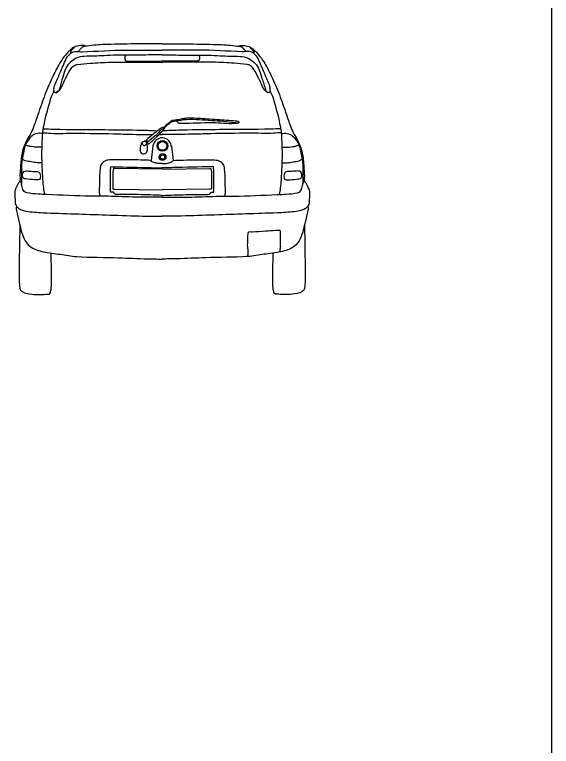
# Model space of a CAD drawing. Header units: millimetres. Extents: x 1343 to 64046, y 44602 to 77982.
# Drawn here: x 35530 to 38940, y 52083 to 56730 of the extents above; entities that cross this region are included whole.
import ezdxf

# ---------------------------------------------------------------- set-up
doc = ezdxf.new("R2010")
doc.units = ezdxf.units.MM
doc.layers.add('www.cad-blocks.net', color=7, linetype='Continuous')

# ---------------------------------------------------------------- blocks, each defined once
blk = doc.blocks.new('A$C18414BCE')
for p, q in [((878.4, 943.4), (866.5, 850.7)), ((994.9, 943.4), (1006.7, 850.7))]:
    blk.add_line(p, q)
for points in [[(936.6, 796.9), (634.2, 801), (627.2, 799.2), (623, 779.7), (623.6, 670.3), (626.6, 668.5), (635.4, 668.5), (936.6, 664)], [(936.6, 796.9), (1239, 801), (1246.1, 799.2), (1250.2, 779.7), (1249.6, 670.3), (1246.7, 668.5), (1237.8, 668.5), (936.6, 664)]]:
    blk.add_lwpolyline(points)
for centre, radius in [((938.6, 944.1), 34.3), ((938.6, 944.1), 28.4), ((939.3, 873.1), 21.5), ((939.3, 873.1), 13.9)]:
    blk.add_circle(centre, radius)
blk.add_arc((936.6, 936), 58.7, 0.0004, 172.8941)
for points, knots in [([(936.6, 1591.4), (923.4, 1591.4), (910.2, 1591.4), (897, 1591.4), (853.2, 1591.4), (809.5, 1591.4), (765.7, 1591.4), (696.9, 1591.4), (628, 1588.7), (559.2, 1587.1), (521.1, 1586.2), (483.2, 1579.1), (445.2, 1577.4), (444, 1577.3), (443, 1577.9), (441.9, 1578.4), (441.2, 1578.8), (443.8, 1580.5), (443, 1580.6), (423.9, 1584), (402.3, 1578.9), (382.8, 1574.1), (382.3, 1574), (381.9, 1573.9), (381.5, 1573.7), (381.1, 1573.5), (381.8, 1572.7), (381.5, 1572.5), (379.3, 1571.1), (376.4, 1571), (374.3, 1569.5), (370.7, 1566.9), (367, 1564.3), (363.5, 1561.5), (356.2, 1555.7), (348.8, 1550), (341.9, 1543.7), (335.2, 1537.4), (329.5, 1530.3), (323.8, 1523), (312, 1508), (300.5, 1493), (290.5, 1476.7), (275.3, 1451.7), (261.7, 1426.1), (249.1, 1399.7), (230.9, 1361.8), (212.5, 1324.1), (197.7, 1284.9), (181.9, 1243.1), (167.2, 1201), (152.5, 1158.9), (142.7, 1130.9), (133.9, 1102.5), (124, 1074.5), (118.4, 1058.5), (111.1, 1043.1), (103.6, 1027.9), (95.4, 1011.4), (84.2, 996.7), (76, 980.2), (70, 967.8), (64.8, 955.2), (60, 942.3), (54.6, 928.2), (49.5, 914.1), (46.3, 899.3), (43.3, 885.1), (41.5, 870.9), (40.1, 856.5), (37.2, 825.6), (35.4, 794.7), (33.3, 763.8), (32.3, 749), (35.6, 734), (33.3, 719.1), (33.1, 717.9), (30.9, 718.3), (30.2, 717.3), (26.4, 711.8), (22.7, 706.1), (19.7, 699.9), (11.9, 684), (2.4, 668.8), (0.5, 651.5), (-0.8, 639), (0.5, 626.5), (1.1, 614.1), (1.9, 600), (3, 585.9), (4.9, 571.9), (5.4, 567.4), (10.4, 564.1), (11.7, 560.1), (12.2, 558.4), (11.8, 556.2), (11, 554.5), (10.6, 553.5), (8.6, 553.6), (8.6, 552.6), (8.2, 545.9), (8.9, 538.8), (10.4, 532.1), (16.1, 507.3), (21.6, 482.3), (27.8, 457.5), (32.8, 437), (38.2, 416.5), (43.9, 396.1), (49.1, 376.8), (57.2, 358.8), (66.8, 340.8), (73.5, 328.1), (82.5, 317.6), (94, 308.5), (107.9, 297.5), (122.4, 289.4), (138.6, 283.7), (153.1, 278.6), (167.5, 273.7), (182.5, 271.3), (217.8, 265.6), (253, 260.2), (288.4, 255.1), (323.4, 250.1), (358.1, 243.1), (393.4, 240.8), (482.2, 235), (571.2, 236.5), (660, 233.4), (721.2, 231.3), (782.3, 228.3), (843.5, 226.9), (874.5, 226.1), (905.6, 225.4), (936.6, 224.7)], [0, 0, 0, 0, 0.014178, 0.014178, 0.014178, 0.061081, 0.061081, 0.061081, 0.134912, 0.134912, 0.134912, 0.175812, 0.175812, 0.175812, 0.177028, 0.177028, 0.177028, 0.17789, 0.17789, 0.17789, 0.199543, 0.199543, 0.199543, 0.200026, 0.200026, 0.200026, 0.200447, 0.200447, 0.200447, 0.203232, 0.203232, 0.203232, 0.208033, 0.208033, 0.208033, 0.218033, 0.218033, 0.218033, 0.227859, 0.227859, 0.227859, 0.24823, 0.24823, 0.24823, 0.279487, 0.279487, 0.279487, 0.324462, 0.324462, 0.324462, 0.372278, 0.372278, 0.372278, 0.404128, 0.404128, 0.404128, 0.422303, 0.422303, 0.422303, 0.442005, 0.442005, 0.442005, 0.456714, 0.456714, 0.456714, 0.472824, 0.472824, 0.472824, 0.488295, 0.488295, 0.488295, 0.521495, 0.521495, 0.521495, 0.537474, 0.537474, 0.537474, 0.538765, 0.538765, 0.538765, 0.546028, 0.546028, 0.546028, 0.564647, 0.564647, 0.564647, 0.578009, 0.578009, 0.578009, 0.593157, 0.593157, 0.593157, 0.598026, 0.598026, 0.598026, 0.600035, 0.600035, 0.600035, 0.601143, 0.601143, 0.601143, 0.608496, 0.608496, 0.608496, 0.63586, 0.63586, 0.63586, 0.65857, 0.65857, 0.65857, 0.67995, 0.67995, 0.67995, 0.695048, 0.695048, 0.695048, 0.713284, 0.713284, 0.713284, 0.729607, 0.729607, 0.729607, 0.767879, 0.767879, 0.767879, 0.805775, 0.805775, 0.805775, 0.901099, 0.901099, 0.901099, 0.966706, 0.966706, 0.966706, 1, 1, 1, 1]), ([(936.6, 1591.4), (949.8, 1591.4), (963.1, 1591.4), (976.3, 1591.4), (1020, 1591.4), (1063.8, 1591.4), (1107.5, 1591.4), (1176.4, 1591.4), (1245.2, 1588.7), (1314.1, 1587.1), (1352.2, 1586.2), (1390.1, 1579.1), (1428.1, 1577.4), (1429.2, 1577.3), (1430.3, 1577.9), (1431.3, 1578.4), (1432, 1578.8), (1429.5, 1580.5), (1430.2, 1580.6), (1449.3, 1584), (1471, 1578.9), (1490.5, 1574.1), (1490.9, 1574), (1491.3, 1573.9), (1491.7, 1573.7), (1492.1, 1573.5), (1491.5, 1572.7), (1491.8, 1572.5), (1493.9, 1571.1), (1496.9, 1571), (1499, 1569.5), (1502.6, 1566.9), (1506.2, 1564.3), (1509.7, 1561.5), (1517.1, 1555.7), (1524.4, 1550), (1531.3, 1543.7), (1538.1, 1537.4), (1543.8, 1530.3), (1549.5, 1523), (1561.3, 1508), (1572.7, 1493), (1582.7, 1476.7), (1598, 1451.7), (1611.5, 1426.1), (1624.2, 1399.7), (1642.4, 1361.8), (1660.7, 1324.1), (1675.6, 1284.9), (1691.3, 1243.1), (1706.1, 1201), (1720.7, 1158.9), (1730.5, 1130.9), (1739.3, 1102.5), (1749.2, 1074.5), (1754.9, 1058.5), (1762.1, 1043.1), (1769.7, 1027.9), (1777.8, 1011.4), (1789.1, 996.7), (1797.2, 980.2), (1803.3, 967.8), (1808.4, 955.2), (1813.3, 942.3), (1818.6, 928.2), (1823.7, 914.1), (1826.9, 899.3), (1830, 885.1), (1831.7, 870.9), (1833.1, 856.5), (1836.1, 825.6), (1837.8, 794.7), (1839.9, 763.8), (1840.9, 749), (1837.6, 734), (1839.9, 719.1), (1840.1, 717.9), (1842.3, 718.3), (1843, 717.3), (1846.9, 711.8), (1850.5, 706.1), (1853.5, 699.9), (1861.3, 684), (1870.9, 668.8), (1872.7, 651.5), (1874.1, 639), (1872.7, 626.5), (1872.1, 614.1), (1871.4, 600), (1870.2, 585.9), (1868.4, 571.9), (1867.8, 567.4), (1862.8, 564.1), (1861.6, 560.1), (1861.1, 558.4), (1861.5, 556.2), (1862.2, 554.5), (1862.6, 553.5), (1864.6, 553.6), (1864.7, 552.6), (1865.1, 545.9), (1864.3, 538.8), (1862.8, 532.1), (1857.1, 507.3), (1851.6, 482.3), (1845.5, 457.5), (1840.4, 437), (1835, 416.5), (1829.4, 396.1), (1824.1, 376.8), (1816, 358.8), (1806.5, 340.8), (1799.8, 328.1), (1790.7, 317.6), (1779.2, 308.5), (1765.4, 297.5), (1750.9, 289.4), (1734.7, 283.7), (1720.2, 278.6), (1705.8, 273.7), (1690.7, 271.3), (1655.5, 265.6), (1620.2, 260.2), (1584.9, 255.1), (1549.9, 250.1), (1515.1, 243.1), (1479.8, 240.8), (1391, 235), (1302.1, 236.5), (1213.2, 233.4), (1152.1, 231.3), (1090.9, 228.3), (1029.8, 226.9), (998.7, 226.1), (967.7, 225.4), (936.6, 224.7)], [0, 0, 0, 0, 0.014178, 0.014178, 0.014178, 0.061081, 0.061081, 0.061081, 0.134912, 0.134912, 0.134912, 0.175812, 0.175812, 0.175812, 0.177028, 0.177028, 0.177028, 0.17789, 0.17789, 0.17789, 0.199543, 0.199543, 0.199543, 0.200026, 0.200026, 0.200026, 0.200447, 0.200447, 0.200447, 0.203232, 0.203232, 0.203232, 0.208033, 0.208033, 0.208033, 0.218033, 0.218033, 0.218033, 0.227859, 0.227859, 0.227859, 0.24823, 0.24823, 0.24823, 0.279487, 0.279487, 0.279487, 0.324462, 0.324462, 0.324462, 0.372278, 0.372278, 0.372278, 0.404128, 0.404128, 0.404128, 0.422303, 0.422303, 0.422303, 0.442005, 0.442005, 0.442005, 0.456714, 0.456714, 0.456714, 0.472824, 0.472824, 0.472824, 0.488295, 0.488295, 0.488295, 0.521495, 0.521495, 0.521495, 0.537474, 0.537474, 0.537474, 0.538765, 0.538765, 0.538765, 0.546028, 0.546028, 0.546028, 0.564647, 0.564647, 0.564647, 0.578009, 0.578009, 0.578009, 0.593157, 0.593157, 0.593157, 0.598026, 0.598026, 0.598026, 0.600035, 0.600035, 0.600035, 0.601143, 0.601143, 0.601143, 0.608496, 0.608496, 0.608496, 0.63586, 0.63586, 0.63586, 0.65857, 0.65857, 0.65857, 0.67995, 0.67995, 0.67995, 0.695048, 0.695048, 0.695048, 0.713284, 0.713284, 0.713284, 0.729607, 0.729607, 0.729607, 0.767879, 0.767879, 0.767879, 0.805775, 0.805775, 0.805775, 0.901099, 0.901099, 0.901099, 0.966706, 0.966706, 0.966706, 1, 1, 1, 1]), ([(191.1, 634.9), (188.6, 648.8), (186.2, 662.8), (183.8, 676.8), (180.7, 694.6), (180.5, 712.9), (179.3, 731), (177.2, 764.2), (175.2, 797.3), (173.9, 830.5), (172.9, 856.1), (172.7, 881.8), (173, 907.4), (173.3, 934.2), (174.5, 961), (175.7, 987.9), (176.4, 1003.3), (177.5, 1018.7), (179.3, 1034), (187.7, 1106.3), (210, 1176.2), (229.8, 1246), (234.6, 1262.9), (245.4, 1277.8), (249.3, 1294.9), (250, 1297.8), (248.9, 1300.9), (249.3, 1303.8), (250.7, 1313.1), (251.7, 1322.6), (255.3, 1331.3), (265.7, 1356.4), (276.4, 1381.3), (287.1, 1406.2), (300.2, 1437), (313.4, 1467.6), (327, 1498.2), (331.4, 1508), (339.3, 1515.5), (347, 1523.4), (352.7, 1529.5), (358.4, 1534.9), (366.2, 1538.3), (375.9, 1542.5), (385.8, 1543.6), (395.8, 1543.5), (406.4, 1543.4), (417, 1541.7), (427.6, 1542), (521.4, 1544.2), (615.2, 1552.6), (709.1, 1552.4), (766.9, 1552.3), (824.7, 1551.6), (882.6, 1551.6), (900.6, 1551.6), (918.6, 1551.6), (936.6, 1551.6)], [0, 0, 0, 0, 0.028011, 0.028011, 0.028011, 0.063903, 0.063903, 0.063903, 0.129577, 0.129577, 0.129577, 0.180254, 0.180254, 0.180254, 0.233341, 0.233341, 0.233341, 0.263838, 0.263838, 0.263838, 0.407487, 0.407487, 0.407487, 0.442194, 0.442194, 0.442194, 0.448063, 0.448063, 0.448063, 0.466575, 0.466575, 0.466575, 0.520237, 0.520237, 0.520237, 0.586352, 0.586352, 0.586352, 0.607562, 0.607562, 0.607562, 0.623574, 0.623574, 0.623574, 0.643376, 0.643376, 0.643376, 0.664366, 0.664366, 0.664366, 0.850025, 0.850025, 0.850025, 0.964369, 0.964369, 0.964369, 1, 1, 1, 1]), ([(381.4, 1572.5), (379.8, 1570.3), (378.1, 1568.1), (376.5, 1565.9), (372.6, 1560.5), (366, 1558), (361.6, 1552.6), (358.3, 1548.6), (355.2, 1544.1), (355, 1539), (355, 1536.4), (354.9, 1533.7), (354.9, 1531.1)], [0, 0, 0, 0, 0.160487, 0.160487, 0.160487, 0.549109, 0.549109, 0.549109, 0.844982, 0.844982, 0.844982, 1, 1, 1, 1]), ([(442.2, 1579.3), (441.6, 1577.9), (441, 1576.6), (440.5, 1575.2), (438.9, 1571.4), (432.2, 1572.9), (429.2, 1570.1), (424.8, 1566), (420.2, 1561.9), (416.2, 1557.3), (412.1, 1552.6), (408, 1547.9), (403.9, 1543.2)], [0, 0, 0, 0, 0.081257, 0.081257, 0.081257, 0.311468, 0.311468, 0.311468, 0.650348, 0.650348, 0.650348, 1, 1, 1, 1]), ([(1682.2, 634.9), (1684.6, 648.8), (1687, 662.8), (1689.4, 676.8), (1692.5, 694.6), (1692.8, 712.9), (1693.9, 731), (1696.1, 764.2), (1698.1, 797.3), (1699.3, 830.5), (1700.3, 856.1), (1700.5, 881.8), (1700.3, 907.4), (1700, 934.2), (1698.7, 961), (1697.5, 987.9), (1696.9, 1003.3), (1695.7, 1018.7), (1693.9, 1034), (1685.6, 1106.3), (1663.2, 1176.2), (1643.4, 1246), (1638.7, 1262.9), (1627.8, 1277.8), (1623.9, 1294.9), (1623.3, 1297.8), (1624.3, 1300.9), (1623.9, 1303.8), (1622.6, 1313.1), (1621.6, 1322.6), (1618, 1331.3), (1607.6, 1356.4), (1596.9, 1381.3), (1586.2, 1406.2), (1573, 1437), (1559.9, 1467.6), (1546.2, 1498.2), (1541.9, 1508), (1533.9, 1515.5), (1526.3, 1523.4), (1520.5, 1529.5), (1514.9, 1534.9), (1507, 1538.3), (1497.3, 1542.5), (1487.4, 1543.6), (1477.4, 1543.5), (1466.8, 1543.4), (1456.2, 1541.7), (1445.6, 1542), (1351.8, 1544.2), (1258, 1552.6), (1164.2, 1552.4), (1106.3, 1552.3), (1048.5, 1551.6), (990.7, 1551.6), (972.7, 1551.6), (954.6, 1551.6), (936.6, 1551.6)], [0, 0, 0, 0, 0.028011, 0.028011, 0.028011, 0.063903, 0.063903, 0.063903, 0.129577, 0.129577, 0.129577, 0.180254, 0.180254, 0.180254, 0.233341, 0.233341, 0.233341, 0.263838, 0.263838, 0.263838, 0.407487, 0.407487, 0.407487, 0.442194, 0.442194, 0.442194, 0.448063, 0.448063, 0.448063, 0.466575, 0.466575, 0.466575, 0.520237, 0.520237, 0.520237, 0.586352, 0.586352, 0.586352, 0.607562, 0.607562, 0.607562, 0.623574, 0.623574, 0.623574, 0.643376, 0.643376, 0.643376, 0.664366, 0.664366, 0.664366, 0.850025, 0.850025, 0.850025, 0.964369, 0.964369, 0.964369, 1, 1, 1, 1]), ([(1431.1, 1579.3), (1431.7, 1577.9), (1432.2, 1576.6), (1432.8, 1575.2), (1434.4, 1571.4), (1441, 1572.9), (1444, 1570.1), (1448.5, 1566), (1453, 1561.9), (1457, 1557.3), (1461.1, 1552.6), (1465.2, 1547.9), (1469.3, 1543.2)], [0, 0, 0, 0, 0.081257, 0.081257, 0.081257, 0.311468, 0.311468, 0.311468, 0.650348, 0.650348, 0.650348, 1, 1, 1, 1]), ([(1491.9, 1572.5), (1493.5, 1570.3), (1495.1, 1568.1), (1496.7, 1565.9), (1500.7, 1560.5), (1507.2, 1558), (1511.6, 1552.6), (1515, 1548.6), (1518.1, 1544.1), (1518.2, 1539), (1518.3, 1536.4), (1518.3, 1533.7), (1518.4, 1531.1)], [0, 0, 0, 0, 0.160487, 0.160487, 0.160487, 0.549109, 0.549109, 0.549109, 0.844982, 0.844982, 0.844982, 1, 1, 1, 1]), ([(715, 1520.9), (691.2, 1520.6), (667.5, 1520.3), (643.7, 1520), (618.7, 1519.6), (593.7, 1517.3), (568.6, 1516), (526.4, 1514), (484.1, 1513.9), (441.8, 1512.1), (424.1, 1511.4), (407, 1507.5), (390.1, 1500.4), (376.3, 1494.5), (365.7, 1485.3), (355, 1474.9), (343, 1463.5), (331.3, 1452.6), (324.7, 1437.8), (316.4, 1419), (310.6, 1399.9), (304.8, 1380.5), (298.1, 1358.1), (293.3, 1335.3), (286.5, 1312.9), (284.1, 1305.1), (282, 1295.9), (275.3, 1291.2), (271, 1288.1), (266.6, 1285.1), (262.2, 1282)], [0, 0, 0, 0, 0.120984, 0.120984, 0.120984, 0.248757, 0.248757, 0.248757, 0.464287, 0.464287, 0.464287, 0.554352, 0.554352, 0.554352, 0.628018, 0.628018, 0.628018, 0.709433, 0.709433, 0.709433, 0.812411, 0.812411, 0.812411, 0.931444, 0.931444, 0.931444, 0.972824, 0.972824, 0.972824, 1, 1, 1, 1]), ([(936.6, 1521.2), (924.5, 1521.4), (912.4, 1521.7), (900.3, 1521.9), (877.9, 1522.4), (855.5, 1520.9), (833, 1520.9), (813.5, 1520.9), (794, 1520.9), (774.5, 1520.9), (760.5, 1520.9), (746.5, 1520.9), (732.5, 1520.9), (725, 1520.9), (717.6, 1520.9), (710.1, 1520.9), (706.8, 1520.9), (704.1, 1518.2), (702.3, 1515.1), (698.6, 1508.7), (699.7, 1501.9), (700.3, 1495.5), (700.6, 1493.2), (700.5, 1490.8), (702.3, 1488.6), (705.6, 1484.6), (709.6, 1482.8), (714, 1482.8), (723.4, 1482.8), (732.9, 1482.8), (742.3, 1482.8), (766.4, 1482.8), (790.4, 1482.8), (814.5, 1482.8), (845.4, 1482.8), (876.3, 1482.8), (907.2, 1482.8), (917, 1482.8), (926.8, 1482.9), (936.6, 1483.1)], [0, 0, 0, 0, 0.07275, 0.07275, 0.07275, 0.207717, 0.207717, 0.207717, 0.325067, 0.325067, 0.325067, 0.409167, 0.409167, 0.409167, 0.454151, 0.454151, 0.454151, 0.473731, 0.473731, 0.473731, 0.513161, 0.513161, 0.513161, 0.527439, 0.527439, 0.527439, 0.553696, 0.553696, 0.553696, 0.610415, 0.610415, 0.610415, 0.755148, 0.755148, 0.755148, 0.940951, 0.940951, 0.940951, 1, 1, 1, 1]), ([(936.6, 1521.2), (948.7, 1521.4), (960.8, 1521.7), (972.9, 1521.9), (995.3, 1522.4), (1017.8, 1520.9), (1040.2, 1520.9), (1059.7, 1520.9), (1079.3, 1520.9), (1098.8, 1520.9), (1112.7, 1520.9), (1126.7, 1520.9), (1140.7, 1520.9), (1148.2, 1520.9), (1155.7, 1520.9), (1163.2, 1520.9), (1166.4, 1520.9), (1169.2, 1518.2), (1171, 1515.1), (1174.6, 1508.7), (1173.6, 1501.9), (1172.9, 1495.5), (1172.7, 1493.2), (1172.8, 1490.8), (1171, 1488.6), (1167.7, 1484.6), (1163.6, 1482.8), (1159.3, 1482.8), (1149.8, 1482.8), (1140.4, 1482.8), (1131, 1482.8), (1106.9, 1482.8), (1082.8, 1482.8), (1058.8, 1482.8), (1027.9, 1482.8), (997, 1482.8), (966.1, 1482.8), (956.3, 1482.8), (946.4, 1482.9), (936.6, 1483.1)], [0, 0, 0, 0, 0.07275, 0.07275, 0.07275, 0.207717, 0.207717, 0.207717, 0.325067, 0.325067, 0.325067, 0.409167, 0.409167, 0.409167, 0.454151, 0.454151, 0.454151, 0.473731, 0.473731, 0.473731, 0.513161, 0.513161, 0.513161, 0.527439, 0.527439, 0.527439, 0.553696, 0.553696, 0.553696, 0.610415, 0.610415, 0.610415, 0.755148, 0.755148, 0.755148, 0.940951, 0.940951, 0.940951, 1, 1, 1, 1]), ([(1158.3, 1520.9), (1182, 1520.6), (1205.8, 1520.3), (1229.5, 1520), (1254.6, 1519.6), (1279.6, 1517.3), (1304.6, 1516), (1346.9, 1514), (1389.2, 1513.9), (1431.5, 1512.1), (1449.1, 1511.4), (1466.3, 1507.5), (1483.2, 1500.4), (1497, 1494.5), (1507.5, 1485.3), (1518.3, 1474.9), (1530.2, 1463.5), (1542.8, 1452.8), (1548.5, 1437.8), (1555.6, 1419.1), (1561.8, 1400.3), (1568, 1381.4), (1575.8, 1357.5), (1583.3, 1333.4), (1591.1, 1309.4), (1593.7, 1301.5), (1594.1, 1290.5), (1601.5, 1286.8), (1603.5, 1285.8), (1605.4, 1284.9), (1607.3, 1283.9)], [0, 0, 0, 0, 0.121908, 0.121908, 0.121908, 0.250657, 0.250657, 0.250657, 0.467835, 0.467835, 0.467835, 0.558588, 0.558588, 0.558588, 0.632816, 0.632816, 0.632816, 0.714853, 0.714853, 0.714853, 0.816826, 0.816826, 0.816826, 0.946258, 0.946258, 0.946258, 0.988918, 0.988918, 0.988918, 1, 1, 1, 1]), ([(248.8, 1292.6), (250.3, 1289.8), (251.9, 1287), (253.5, 1284.1), (254.8, 1281.8), (258.8, 1281.6), (261.3, 1282.2), (268.1, 1283.8), (275.6, 1286.8), (280.8, 1292.9), (289.5, 1303.1), (294.9, 1313.2), (300.3, 1324.2), (308, 1339.9), (315.1, 1355.6), (322.8, 1371.2), (332.6, 1391.1), (343, 1410.5), (354, 1429.9), (359, 1438.8), (365.4, 1446.6), (374.5, 1452.4), (381.5, 1457), (389, 1459.2), (396.9, 1460.3), (424.2, 1464), (451.4, 1467.6), (478.9, 1469.1), (522.8, 1471.5), (566.6, 1474.8), (610.6, 1474.9), (670.7, 1475.2), (730.9, 1475.2), (791.1, 1474.9), (838.9, 1474.8), (886.7, 1475.8), (934.5, 1474), (935.2, 1473.9), (935.9, 1473.9), (936.6, 1473.9)], [0, 0, 0, 0, 0.012315, 0.012315, 0.012315, 0.0225, 0.0225, 0.0225, 0.050708, 0.050708, 0.050708, 0.097411, 0.097411, 0.097411, 0.163302, 0.163302, 0.163302, 0.247475, 0.247475, 0.247475, 0.286001, 0.286001, 0.286001, 0.316082, 0.316082, 0.316082, 0.420414, 0.420414, 0.420414, 0.587295, 0.587295, 0.587295, 0.815756, 0.815756, 0.815756, 0.997295, 0.997295, 0.997295, 1, 1, 1, 1]), ([(1624.5, 1292.6), (1622.9, 1289.8), (1621.3, 1287), (1619.8, 1284.1), (1618.5, 1281.8), (1614.4, 1281.6), (1612, 1282.2), (1605.2, 1283.8), (1597.7, 1286.8), (1592.4, 1292.9), (1583.8, 1303.1), (1578.3, 1313.2), (1572.9, 1324.2), (1565.3, 1339.9), (1558.2, 1355.6), (1550.5, 1371.2), (1540.7, 1391.1), (1530.2, 1410.5), (1519.3, 1429.9), (1514.2, 1438.8), (1507.8, 1446.6), (1498.8, 1452.4), (1491.7, 1457), (1484.2, 1459.2), (1476.3, 1460.3), (1449, 1464), (1421.8, 1467.6), (1394.4, 1469.1), (1350.5, 1471.5), (1306.6, 1474.8), (1262.7, 1474.9), (1202.5, 1475.2), (1142.3, 1475.2), (1082.2, 1474.9), (1034.4, 1474.8), (986.5, 1475.8), (938.8, 1474), (938, 1473.9), (937.3, 1473.9), (936.6, 1473.9)], [0, 0, 0, 0, 0.012315, 0.012315, 0.012315, 0.0225, 0.0225, 0.0225, 0.050708, 0.050708, 0.050708, 0.097411, 0.097411, 0.097411, 0.163302, 0.163302, 0.163302, 0.247475, 0.247475, 0.247475, 0.286001, 0.286001, 0.286001, 0.316082, 0.316082, 0.316082, 0.420414, 0.420414, 0.420414, 0.587295, 0.587295, 0.587295, 0.815756, 0.815756, 0.815756, 0.997295, 0.997295, 0.997295, 1, 1, 1, 1]), ([(795.1, 918.7), (796.9, 912.9), (798.7, 907.1), (800.5, 901.3), (801.9, 896.7), (808.4, 895.2), (812.9, 894.2), (819.1, 892.9), (826.5, 893.4), (832.4, 897.5), (835.4, 899.6), (837.3, 902), (838.9, 905.1), (841.5, 909.9), (843.8, 914.6), (843.8, 919.8), (843.8, 926.7), (843.2, 933.6), (842.7, 940.4), (842.5, 944.1), (841.7, 947.7), (841.6, 951.3), (841.6, 953.8), (843.4, 956.2), (845.4, 957.8), (846.3, 958.5), (847.2, 956.2), (848.1, 956.2), (850.2, 956.1), (853, 955.8), (854.6, 957.3), (863.1, 964.7), (871, 972.3), (879, 980.1), (901.4, 1001.9), (923.6, 1023.7), (945.7, 1045.8), (947.3, 1047.5), (948.7, 1049.4), (950, 1051.3), (951, 1052.7), (950.6, 1054.7), (951.6, 1056.2), (960.5, 1069.2), (971.7, 1079.3), (984.7, 1088.8), (990.5, 1093.1), (996.2, 1097.7), (1003.1, 1099.1), (1009.7, 1100.4), (1016.2, 1101.4), (1022.9, 1102.4), (1045.8, 1105.8), (1068.6, 1111), (1091.7, 1112.1), (1144.9, 1114.8), (1198.4, 1108.7), (1251.7, 1105.6), (1276.4, 1104.1), (1301.3, 1103.4), (1325.9, 1100.9), (1350.6, 1098.4), (1375.1, 1095.3), (1399.7, 1092.5), (1407, 1091.7), (1414.2, 1090.7), (1421.5, 1089.9), (1423.2, 1089.7), (1425.2, 1091.1), (1426.2, 1092), (1427.9, 1093.6), (1423.3, 1097.7), (1420.5, 1098.3), (1414.1, 1099.6), (1407.7, 1100.3), (1401.3, 1100.9), (1382.6, 1102.6), (1363.9, 1104.7), (1345.2, 1106.1), (1325.3, 1107.6), (1305.4, 1109), (1285.4, 1110.2), (1264.7, 1111.6), (1243.9, 1112.6), (1223.1, 1113.9), (1204.6, 1115), (1186.1, 1116.8), (1167.5, 1118.1), (1149, 1119.3), (1130.5, 1119.5), (1112, 1119.6), (1100.2, 1119.7), (1088.4, 1119.3), (1076.6, 1117.5), (1067.1, 1116.2), (1058, 1113.4), (1048.6, 1111.8), (1035.7, 1109.6), (1022.6, 1108.2), (1009.6, 1106.1), (1004.2, 1105.2), (997.8, 1105.6), (993.5, 1101.9), (987.9, 1097.1), (982.5, 1092.2), (976.9, 1087.3), (967.4, 1079), (957.9, 1070.6), (948.4, 1062.3), (945.8, 1060.1), (941.8, 1061.1), (938.7, 1059.8), (933.8, 1057.6), (928.6, 1055.7), (924.2, 1052.5), (906.2, 1039), (888.8, 1025.2), (871.2, 1011.3), (859.5, 1002.1), (847.9, 992.6), (836.4, 983.2), (834, 981.2), (835.6, 976.1), (832.8, 974.3), (830.4, 972.8), (827, 974.8), (824.5, 973.8), (820.9, 972.5), (817.4, 971.1), (814.1, 968.6), (809.5, 965), (805.8, 961.3), (803.7, 956.1), (799.8, 946.5), (797.5, 936.9), (797, 926.9), (796.8, 923.6), (796.6, 920.3), (796.4, 917)], [0, 0, 0, 0, 0.012303, 0.012303, 0.012303, 0.021979, 0.021979, 0.021979, 0.035336, 0.035336, 0.035336, 0.042095, 0.042095, 0.042095, 0.052539, 0.052539, 0.052539, 0.066507, 0.066507, 0.066507, 0.073885, 0.073885, 0.073885, 0.07898, 0.07898, 0.07898, 0.081116, 0.081116, 0.081116, 0.085568, 0.085568, 0.085568, 0.108126, 0.108126, 0.108126, 0.171362, 0.171362, 0.171362, 0.176057, 0.176057, 0.176057, 0.179539, 0.179539, 0.179539, 0.210898, 0.210898, 0.210898, 0.225161, 0.225161, 0.225161, 0.2387, 0.2387, 0.2387, 0.285643, 0.285643, 0.285643, 0.393832, 0.393832, 0.393832, 0.444104, 0.444104, 0.444104, 0.494244, 0.494244, 0.494244, 0.509084, 0.509084, 0.509084, 0.512542, 0.512542, 0.512542, 0.518263, 0.518263, 0.518263, 0.531364, 0.531364, 0.531364, 0.569419, 0.569419, 0.569419, 0.609866, 0.609866, 0.609866, 0.652042, 0.652042, 0.652042, 0.689689, 0.689689, 0.689689, 0.727246, 0.727246, 0.727246, 0.751146, 0.751146, 0.751146, 0.770483, 0.770483, 0.770483, 0.797081, 0.797081, 0.797081, 0.808316, 0.808316, 0.808316, 0.823254, 0.823254, 0.823254, 0.848901, 0.848901, 0.848901, 0.855615, 0.855615, 0.855615, 0.866606, 0.866606, 0.866606, 0.911924, 0.911924, 0.911924, 0.942152, 0.942152, 0.942152, 0.94862, 0.94862, 0.94862, 0.954244, 0.954244, 0.954244, 0.962094, 0.962094, 0.962094, 0.973075, 0.973075, 0.973075, 0.993304, 0.993304, 0.993304, 1, 1, 1, 1]), ([(1026, 1102.8), (1030.3, 1098.5), (1034.6, 1094.2), (1039, 1089.8), (1043.2, 1085.6), (1050.7, 1087.7), (1056.6, 1087.7), (1124.2, 1088.4), (1191.7, 1092.4), (1259.2, 1091.9), (1304.9, 1091.6), (1350.8, 1083.7), (1396.3, 1087.7), (1404.6, 1088.5), (1412.9, 1089.2), (1421.2, 1090)], [0, 0, 0, 0, 0.045915, 0.045915, 0.045915, 0.090267, 0.090267, 0.090267, 0.595634, 0.595634, 0.595634, 0.937814, 0.937814, 0.937814, 1, 1, 1, 1]), ([(178.1, 1022.6), (172.7, 1023), (167.4, 1023.3), (162, 1023.7), (149.8, 1024.4), (137.8, 1022.4), (125.8, 1017.7), (113.6, 1013), (104.8, 1004.8), (96.3, 994.8), (83.1, 979.2), (71.9, 963.8), (66, 945.1), (61.2, 929.9), (57.6, 914.8), (54.9, 899.2), (50.5, 873.8), (44.3, 848.6), (43.8, 822.9), (43.3, 792.5), (43.1, 762.1), (43.1, 731.8), (43.1, 724.4), (43.2, 716.9), (43.1, 709.5), (43.1, 707.6), (43, 705.6), (43, 703.6)], [0, 0, 0, 0, 0.041137, 0.041137, 0.041137, 0.134689, 0.134689, 0.134689, 0.230144, 0.230144, 0.230144, 0.378464, 0.378464, 0.378464, 0.498994, 0.498994, 0.498994, 0.695684, 0.695684, 0.695684, 0.92814, 0.92814, 0.92814, 0.984835, 0.984835, 0.984835, 1, 1, 1, 1]), ([(178.6, 1027.6), (195, 1026.6), (211.4, 1025.5), (227.8, 1024.4), (280.2, 1021), (332.8, 1025), (385.3, 1024.4), (466.1, 1023.6), (547, 1022.9), (627.9, 1021.2), (660.6, 1020.5), (693.3, 1018.6), (726, 1017.9), (755.9, 1017.3), (785.7, 1016.8), (815.6, 1016.9), (836.5, 1016.9), (857.5, 1017), (878.5, 1017.1)], [0, 0, 0, 0, 0.070418, 0.070418, 0.070418, 0.295324, 0.295324, 0.295324, 0.641958, 0.641958, 0.641958, 0.782215, 0.782215, 0.782215, 0.910082, 0.910082, 0.910082, 1, 1, 1, 1]), ([(181.8, 1053), (203.3, 1052.1), (224.7, 1051.3), (246.1, 1050.4), (354.6, 1046), (463.3, 1048.5), (571.8, 1047.1), (649.1, 1046.2), (726.4, 1045.5), (803.7, 1043.9), (838.5, 1043.2), (873.2, 1041.6), (908, 1040.2)], [0, 0, 0, 0, 0.08862, 0.08862, 0.08862, 0.537051, 0.537051, 0.537051, 0.856314, 0.856314, 0.856314, 1, 1, 1, 1]), ([(846, 970.6), (850.8, 974.6), (855.5, 978.5), (860.3, 982.5), (867.9, 988.8), (874.7, 995.9), (882.1, 1002.3), (888.2, 1007.5), (895.6, 1011), (901.9, 1015.9), (913.4, 1024.9), (920.6, 1039.2), (933, 1047.1), (937.7, 1050.1), (942.8, 1052.5), (947.6, 1055.4), (949.7, 1056.8), (951.8, 1058.1), (954, 1059.5)], [0, 0, 0, 0, 0.132691, 0.132691, 0.132691, 0.34233, 0.34233, 0.34233, 0.512688, 0.512688, 0.512688, 0.826798, 0.826798, 0.826798, 0.946089, 0.946089, 0.946089, 1, 1, 1, 1]), ([(1694.6, 1027.6), (1678.2, 1026.6), (1661.8, 1025.5), (1645.4, 1024.4), (1593.1, 1021), (1540.5, 1025), (1488, 1024.4), (1407.1, 1023.6), (1326.2, 1022.9), (1245.3, 1021.2), (1212.6, 1020.5), (1179.9, 1018.6), (1147.2, 1017.9), (1117.4, 1017.3), (1087.5, 1017.1), (1057.7, 1016.9), (1027.8, 1016.6), (998, 1017.4), (968.2, 1016.9), (961, 1016.7), (953.8, 1016), (946.6, 1015.8), (943.3, 1015.7), (939.9, 1015.6), (936.6, 1015.5)], [0, 0, 0, 0, 0.065019, 0.065019, 0.065019, 0.272678, 0.272678, 0.272678, 0.592732, 0.592732, 0.592732, 0.722235, 0.722235, 0.722235, 0.840297, 0.840297, 0.840297, 0.95835, 0.95835, 0.95835, 0.986832, 0.986832, 0.986832, 1, 1, 1, 1]), ([(1691.4, 1053), (1670, 1052.1), (1648.6, 1051.3), (1627.1, 1050.4), (1518.6, 1046), (1410, 1048.5), (1301.4, 1047.1), (1224.1, 1046.2), (1146.8, 1045.6), (1069.5, 1043.9), (1030.3, 1043), (991.2, 1041.3), (952, 1039.6), (947.6, 1039.4), (943.2, 1039.2), (938.8, 1039)], [0, 0, 0, 0, 0.085506, 0.085506, 0.085506, 0.518185, 0.518185, 0.518185, 0.826233, 0.826233, 0.826233, 0.982495, 0.982495, 0.982495, 1, 1, 1, 1]), ([(1695.1, 1022.6), (1700.5, 1023), (1705.9, 1023.3), (1711.2, 1023.7), (1723.4, 1024.4), (1735.5, 1022.4), (1747.4, 1017.7), (1759.6, 1013), (1768.5, 1004.8), (1777, 994.8), (1790.1, 979.2), (1801.3, 963.8), (1807.3, 945.1), (1812.1, 929.9), (1815.6, 914.8), (1818.3, 899.2), (1822.8, 873.8), (1828.9, 848.6), (1829.4, 822.9), (1830, 792.5), (1830.1, 762.1), (1830.1, 731.8), (1830.2, 724.4), (1830, 716.9), (1830.1, 709.5), (1830.2, 707.6), (1830.2, 705.6), (1830.2, 703.6)], [0, 0, 0, 0, 0.041137, 0.041137, 0.041137, 0.134689, 0.134689, 0.134689, 0.230144, 0.230144, 0.230144, 0.378464, 0.378464, 0.378464, 0.498994, 0.498994, 0.498994, 0.695684, 0.695684, 0.695684, 0.92814, 0.92814, 0.92814, 0.984835, 0.984835, 0.984835, 1, 1, 1, 1]), ([(846.6, 957.4), (846.5, 961), (846.4, 964.5), (846.3, 968.1), (846.2, 970.2), (845.7, 973.1), (843.7, 973.8), (840.6, 974.9), (837.5, 976), (834.5, 977.1)], [0, 0, 0, 0, 0.398291, 0.398291, 0.398291, 0.63329, 0.63329, 0.63329, 1, 1, 1, 1]), ([(916, 1016.3), (919.5, 1016.1), (923.1, 1015.9), (926.6, 1015.8), (930, 1015.7), (933.3, 1015.6), (936.6, 1015.5)], [0, 0, 0, 0, 0.516395, 0.516395, 0.516395, 1, 1, 1, 1]), ([(173.6, 936), (160.9, 936.1), (148.3, 936.1), (135.6, 936.1), (122.5, 936.1), (109.7, 938.7), (96.7, 940.6), (90.3, 941.6), (83.1, 941.7), (77.8, 945.6), (74.8, 947.9), (71.7, 950.1), (68.6, 952.4)], [0, 0, 0, 0, 0.351796, 0.351796, 0.351796, 0.713372, 0.713372, 0.713372, 0.894346, 0.894346, 0.894346, 1, 1, 1, 1]), ([(812.1, 967), (811.4, 964.9), (810.6, 962.8), (809.9, 960.8), (809, 958), (810.7, 955.2), (813.1, 952.5), (817.1, 947.7), (823.1, 944.7), (827.1, 946.7), (830.2, 948.3), (833.1, 951.2), (835.9, 954.5), (837.5, 956.4), (839.2, 958.4), (839.5, 960.3), (840.3, 964.1), (836.3, 970.9), (831.8, 971.7), (828.9, 972.3), (826, 972.8), (823.1, 973.3)], [0, 0, 0, 0, 0.091054, 0.091054, 0.091054, 0.214995, 0.214995, 0.214995, 0.425981, 0.425981, 0.425981, 0.590205, 0.590205, 0.590205, 0.684728, 0.684728, 0.684728, 0.877743, 0.877743, 0.877743, 1, 1, 1, 1]), ([(1699.6, 936), (1712.3, 936.1), (1725, 936.1), (1737.7, 936.1), (1750.7, 936.1), (1763.6, 938.7), (1776.5, 940.6), (1783, 941.6), (1790.2, 941.7), (1795.4, 945.6), (1798.5, 947.9), (1801.6, 950.1), (1804.6, 952.4)], [0, 0, 0, 0, 0.351796, 0.351796, 0.351796, 0.713372, 0.713372, 0.713372, 0.894346, 0.894346, 0.894346, 1, 1, 1, 1]), ([(173.7, 835.8), (159.8, 836.5), (146, 837.1), (132.1, 837.7), (120, 838.3), (108.2, 841.5), (96.2, 843.7), (83.2, 846.2), (68.6, 845.9), (57.9, 853.7), (54.6, 856.2), (51.2, 858.6), (47.9, 861)], [0, 0, 0, 0, 0.320344, 0.320344, 0.320344, 0.599834, 0.599834, 0.599834, 0.904479, 0.904479, 0.904479, 1, 1, 1, 1]), ([(936.6, 831.6), (935.5, 831.6), (934.4, 831.6), (933.2, 831.6), (927.7, 831.6), (922.2, 832), (916.7, 832.2), (912.1, 832.4), (907.4, 832.8), (902.8, 833.4), (896, 834.2), (889.4, 836.3), (882.8, 838.4), (878.8, 839.6), (875.1, 841.3), (871.3, 843.4), (870, 844.1), (868.9, 845.3), (867.8, 846.4), (867, 847.3), (867.6, 849.6), (866.3, 849.9), (844.9, 854.6), (823.3, 853.9), (801.7, 854.1), (749, 854.6), (696.4, 855.2), (643.7, 855.3), (626, 855.4), (608.3, 855), (590.6, 854.1), (584.1, 853.8), (578.3, 850.9), (572.3, 847.6), (563.3, 842.7), (555.9, 837.1), (550.5, 828.1), (545, 819), (542.2, 809.6), (541.7, 799.7), (540, 770.4), (538.6, 741), (538.1, 711.7), (537.7, 685.3), (535.5, 658.8), (537.5, 632.4), (537.7, 629.8), (537.9, 627.3), (538.1, 624.7)], [0, 0, 0, 0, 0.005583, 0.005583, 0.005583, 0.032902, 0.032902, 0.032902, 0.056011, 0.056011, 0.056011, 0.090063, 0.090063, 0.090063, 0.110783, 0.110783, 0.110783, 0.118404, 0.118404, 0.118404, 0.124709, 0.124709, 0.124709, 0.231763, 0.231763, 0.231763, 0.493089, 0.493089, 0.493089, 0.580867, 0.580867, 0.580867, 0.612952, 0.612952, 0.612952, 0.661359, 0.661359, 0.661359, 0.710531, 0.710531, 0.710531, 0.856183, 0.856183, 0.856183, 0.987241, 0.987241, 0.987241, 1, 1, 1, 1]), ([(936.6, 831.6), (937.7, 831.6), (938.9, 831.6), (940, 831.6), (945.5, 831.6), (951, 831.9), (956.5, 832.2), (965.7, 832.8), (974.7, 834.9), (983.7, 836.9), (987.3, 837.6), (991.4, 838), (994.2, 840.4), (996.4, 842.2), (998.5, 844), (1000.7, 845.9), (1002.9, 847.7), (1005, 849.6), (1007.2, 851.4), (1007.4, 851.6), (1005.8, 851.4), (1006.2, 851.4), (1027.9, 852.3), (1049.7, 853.6), (1071.5, 854.1), (1124.2, 855.3), (1176.9, 855.1), (1229.6, 855.3), (1247.3, 855.4), (1265, 855), (1282.6, 854.1), (1289.1, 853.8), (1295, 850.9), (1300.9, 847.6), (1309.9, 842.7), (1317.4, 837.1), (1322.7, 828.1), (1328.2, 819), (1331, 809.6), (1331.6, 799.7), (1333.3, 770.4), (1334.7, 741), (1335.1, 711.7), (1335.5, 685.3), (1337.7, 658.8), (1335.7, 632.4), (1335.5, 629.8), (1335.3, 627.3), (1335.1, 624.7)], [0, 0, 0, 0, 0.005567, 0.005567, 0.005567, 0.032805, 0.032805, 0.032805, 0.07828, 0.07828, 0.07828, 0.096509, 0.096509, 0.096509, 0.110548, 0.110548, 0.110548, 0.124586, 0.124586, 0.124586, 0.126233, 0.126233, 0.126233, 0.234027, 0.234027, 0.234027, 0.494583, 0.494583, 0.494583, 0.582103, 0.582103, 0.582103, 0.614093, 0.614093, 0.614093, 0.662357, 0.662357, 0.662357, 0.711384, 0.711384, 0.711384, 0.856606, 0.856606, 0.856606, 0.987279, 0.987279, 0.987279, 1, 1, 1, 1]), ([(1699.5, 835.8), (1713.4, 836.5), (1727.3, 837.1), (1741.2, 837.7), (1753.3, 838.3), (1765.1, 841.5), (1777, 843.7), (1790, 846.2), (1804.7, 845.9), (1815.3, 853.7), (1818.7, 856.2), (1822, 858.6), (1825.4, 861)], [0, 0, 0, 0, 0.320344, 0.320344, 0.320344, 0.599834, 0.599834, 0.599834, 0.904479, 0.904479, 0.904479, 1, 1, 1, 1]), ([(936.6, 629.2), (930.6, 629.5), (924.5, 629.8), (918.5, 630), (867, 632.4), (815.5, 633.4), (764, 634.8), (726.3, 635.8), (688.5, 635.3), (650.8, 635.4), (648.8, 635.4), (646.8, 634.8), (644.9, 634.8), (640.1, 634.8), (635.9, 638.2), (631.9, 641.3), (629.5, 643.1), (630.6, 648.1), (627.8, 649), (625.4, 649.7), (623.1, 650), (620.7, 650.2), (617.5, 650.4), (614.4, 650.5), (611.2, 650.7), (610, 650.8), (608.3, 650.1), (607.7, 651.3), (607.1, 652.5), (607.7, 653.7), (607.7, 654.9), (608.3, 706.2), (608.9, 757.4), (609.5, 808.7), (609.5, 809.3), (608.9, 809.9), (609.5, 810.5), (613.7, 815), (618.5, 811.2), (623, 811.1), (704.6, 809.3), (786.2, 807.9), (867.8, 805.7), (880.4, 805.4), (892.9, 804.7), (905.5, 804.5), (915.7, 804.4), (926, 805.1), (936.2, 805.1), (936.3, 805.1), (936.5, 805.1), (936.6, 805.1)], [0, 0, 0, 0, 0.022075, 0.022075, 0.022075, 0.2102, 0.2102, 0.2102, 0.347999, 0.347999, 0.347999, 0.355212, 0.355212, 0.355212, 0.372876, 0.372876, 0.372876, 0.383497, 0.383497, 0.383497, 0.39223, 0.39223, 0.39223, 0.403735, 0.403735, 0.403735, 0.408102, 0.408102, 0.408102, 0.412421, 0.412421, 0.412421, 0.5996, 0.5996, 0.5996, 0.60176, 0.60176, 0.60176, 0.618282, 0.618282, 0.618282, 0.916197, 0.916197, 0.916197, 0.962152, 0.962152, 0.962152, 0.999479, 0.999479, 0.999479, 1, 1, 1, 1]), ([(936.6, 629.2), (942.7, 629.5), (948.7, 629.8), (954.7, 630), (1006.2, 632.4), (1057.8, 633.4), (1109.3, 634.8), (1147, 635.8), (1184.7, 635.3), (1222.5, 635.4), (1224.5, 635.4), (1226.4, 634.8), (1228.4, 634.8), (1233.2, 634.8), (1237.4, 638.2), (1241.4, 641.3), (1243.8, 643.1), (1242.7, 648.1), (1245.5, 649), (1247.8, 649.7), (1250.2, 650), (1252.6, 650.2), (1255.7, 650.4), (1258.9, 650.5), (1262, 650.7), (1263.2, 650.8), (1265, 650.1), (1265.5, 651.3), (1266.1, 652.5), (1265.6, 653.7), (1265.5, 654.9), (1265, 706.2), (1264.4, 757.4), (1263.8, 808.7), (1263.8, 809.3), (1264.3, 809.9), (1263.8, 810.5), (1259.5, 815), (1254.7, 811.2), (1250.2, 811.1), (1168.6, 809.3), (1087, 807.9), (1005.5, 805.7), (992.9, 805.4), (980.3, 804.7), (967.7, 804.5), (957.5, 804.4), (947.3, 805.1), (937.1, 805.1), (936.9, 805.1), (936.8, 805.1), (936.6, 805.1)], [0, 0, 0, 0, 0.022075, 0.022075, 0.022075, 0.2102, 0.2102, 0.2102, 0.347999, 0.347999, 0.347999, 0.355212, 0.355212, 0.355212, 0.372876, 0.372876, 0.372876, 0.383497, 0.383497, 0.383497, 0.39223, 0.39223, 0.39223, 0.403735, 0.403735, 0.403735, 0.408102, 0.408102, 0.408102, 0.412421, 0.412421, 0.412421, 0.5996, 0.5996, 0.5996, 0.60176, 0.60176, 0.60176, 0.618282, 0.618282, 0.618282, 0.916197, 0.916197, 0.916197, 0.962152, 0.962152, 0.962152, 0.999479, 0.999479, 0.999479, 1, 1, 1, 1]), ([(73.8, 784.7), (87.8, 783.9), (101.7, 783), (115.7, 782.2), (124.8, 781.7), (133.9, 780.9), (143, 780.2), (147.4, 779.9), (151.7, 779.7), (155.5, 776.2), (160.8, 771.4), (160.9, 765.2), (162, 759.2), (162.9, 753.8), (163.3, 748.2), (162.5, 742.7), (161.8, 738.5), (160.8, 733.7), (156.5, 731.3), (145.9, 725.1), (135.2, 728), (124.6, 728.8), (106.4, 730), (88.1, 731.7), (69.9, 734.3), (65.6, 734.8), (61.4, 734.6), (57.4, 737.7), (51.3, 742.5), (50, 749.3), (49.3, 755.6), (48.6, 761.8), (49.4, 768.5), (53.2, 774.6), (55.8, 778.8), (58.6, 783), (63, 783.5), (66.9, 783.9), (70.8, 784.3), (74.6, 784.8)], [0, 0, 0, 0, 0.142577, 0.142577, 0.142577, 0.23601, 0.23601, 0.23601, 0.280498, 0.280498, 0.280498, 0.342335, 0.342335, 0.342335, 0.398442, 0.398442, 0.398442, 0.442502, 0.442502, 0.442502, 0.551271, 0.551271, 0.551271, 0.738579, 0.738579, 0.738579, 0.782578, 0.782578, 0.782578, 0.849275, 0.849275, 0.849275, 0.915331, 0.915331, 0.915331, 0.960274, 0.960274, 0.960274, 1, 1, 1, 1]), ([(1799.4, 784.7), (1785.5, 783.9), (1771.5, 783), (1757.6, 782.2), (1748.4, 781.7), (1739.3, 780.9), (1730.2, 780.2), (1725.9, 779.9), (1721.6, 779.7), (1717.8, 776.2), (1712.4, 771.4), (1712.4, 765.2), (1711.3, 759.2), (1710.3, 753.8), (1709.9, 748.2), (1710.8, 742.7), (1711.5, 738.5), (1712.5, 733.7), (1716.8, 731.3), (1727.4, 725.1), (1738, 728), (1748.6, 728.8), (1766.9, 730), (1785.1, 731.7), (1803.4, 734.3), (1807.7, 734.8), (1811.8, 734.6), (1815.8, 737.7), (1822, 742.5), (1823.3, 749.3), (1824, 755.6), (1824.6, 761.8), (1823.8, 768.5), (1820, 774.6), (1817.5, 778.8), (1814.6, 783), (1810.2, 783.5), (1806.4, 783.9), (1802.5, 784.3), (1798.6, 784.8)], [0, 0, 0, 0, 0.142577, 0.142577, 0.142577, 0.23601, 0.23601, 0.23601, 0.280498, 0.280498, 0.280498, 0.342335, 0.342335, 0.342335, 0.398442, 0.398442, 0.398442, 0.442502, 0.442502, 0.442502, 0.551271, 0.551271, 0.551271, 0.738579, 0.738579, 0.738579, 0.782578, 0.782578, 0.782578, 0.849275, 0.849275, 0.849275, 0.915331, 0.915331, 0.915331, 0.960274, 0.960274, 0.960274, 1, 1, 1, 1]), ([(936.6, 617.4), (919, 617.4), (901.3, 617.4), (883.6, 617.4), (838.4, 617.4), (793.3, 618.2), (748.1, 619), (689.1, 620), (630.1, 623.4), (571.1, 624.6), (541.4, 625.2), (511.6, 624), (481.8, 624.6), (389.4, 626.5), (297.1, 630.2), (204.8, 634.2), (186.2, 635), (167.6, 636.3), (149, 637.4), (124.7, 638.9), (100.6, 641.2), (76.4, 645.4), (68.3, 646.8), (61.4, 652.4), (56.5, 659.8), (49.7, 670), (46.8, 680.6), (44.6, 691.8), (43.8, 695.8), (43.7, 699.8), (43, 703.8), (42.5, 706.3), (42.5, 709.3), (40.6, 711), (37.7, 713.4), (34.9, 715.8), (32, 718.1)], [0, 0, 0, 0, 0.055768, 0.055768, 0.055768, 0.198355, 0.198355, 0.198355, 0.384638, 0.384638, 0.384638, 0.478571, 0.478571, 0.478571, 0.77019, 0.77019, 0.77019, 0.828995, 0.828995, 0.828995, 0.905778, 0.905778, 0.905778, 0.931641, 0.931641, 0.931641, 0.967566, 0.967566, 0.967566, 0.980295, 0.980295, 0.980295, 0.988274, 0.988274, 0.988274, 1, 1, 1, 1]), ([(936.6, 617.4), (954.3, 617.4), (972, 617.4), (989.6, 617.4), (1034.8, 617.4), (1080, 618.2), (1125.2, 619), (1184.2, 620), (1243.1, 623.4), (1302.1, 624.6), (1331.9, 625.2), (1361.7, 624), (1391.4, 624.6), (1483.8, 626.5), (1576.1, 630.2), (1668.4, 634.2), (1687.1, 635), (1705.7, 636.3), (1724.3, 637.4), (1748.5, 638.9), (1772.7, 641.2), (1796.8, 645.4), (1804.9, 646.8), (1811.8, 652.4), (1816.7, 659.8), (1823.6, 670), (1826.5, 680.6), (1828.7, 691.8), (1829.5, 695.8), (1829.5, 699.8), (1830.3, 703.8), (1830.8, 706.3), (1830.7, 709.3), (1832.7, 711), (1835.5, 713.4), (1838.4, 715.8), (1841.2, 718.1)], [0, 0, 0, 0, 0.055768, 0.055768, 0.055768, 0.198355, 0.198355, 0.198355, 0.384638, 0.384638, 0.384638, 0.478571, 0.478571, 0.478571, 0.77019, 0.77019, 0.77019, 0.828995, 0.828995, 0.828995, 0.905778, 0.905778, 0.905778, 0.931641, 0.931641, 0.931641, 0.967566, 0.967566, 0.967566, 0.980295, 0.980295, 0.980295, 0.988274, 0.988274, 0.988274, 1, 1, 1, 1]), ([(11.9, 558.2), (16.4, 554.5), (20.9, 550.8), (25.4, 547), (32.5, 541.2), (41.2, 537.7), (50.1, 535.1), (65.9, 530.3), (81.8, 526.8), (98, 525.5), (133.3, 522.5), (168.6, 519.5), (204, 518.3), (337.5, 513.6), (471, 508.9), (604.6, 504.7), (674.2, 502.5), (743.8, 499.1), (813.5, 498.3), (854.5, 497.8), (895.6, 497.3), (936.6, 496.8)], [0, 0, 0, 0, 0.018812, 0.018812, 0.018812, 0.048254, 0.048254, 0.048254, 0.100541, 0.100541, 0.100541, 0.214439, 0.214439, 0.214439, 0.644027, 0.644027, 0.644027, 0.867989, 0.867989, 0.867989, 1, 1, 1, 1]), ([(1861.4, 558.2), (1856.8, 554.5), (1852.3, 550.8), (1847.8, 547), (1840.8, 541.2), (1832, 537.7), (1823.1, 535.1), (1807.3, 530.3), (1791.5, 526.8), (1775.3, 525.5), (1739.9, 522.5), (1704.6, 519.5), (1669.2, 518.3), (1535.7, 513.6), (1402.2, 508.9), (1268.7, 504.7), (1199, 502.5), (1129.4, 499.1), (1059.8, 498.3), (1018.7, 497.8), (977.7, 497.3), (936.6, 496.8)], [0, 0, 0, 0, 0.018812, 0.018812, 0.018812, 0.048254, 0.048254, 0.048254, 0.100541, 0.100541, 0.100541, 0.214439, 0.214439, 0.214439, 0.644027, 0.644027, 0.644027, 0.867989, 0.867989, 0.867989, 1, 1, 1, 1]), ([(32.5, 438.6), (32, 416.1), (31.5, 393.6), (31, 371.1), (29.1, 287.9), (28.8, 204.6), (27.8, 121.4), (27.4, 93.4), (28, 65.4), (32.1, 37.4), (33.3, 29.4), (39.8, 23.3), (47.3, 18.9), (67.6, 7.1), (87.9, 3.1), (109.3, 1.4), (142.5, -1.2), (176, -0.1), (209.3, 2.5), (213.8, 2.9), (218.5, 2.1), (222.4, 5.8), (226.7, 10), (226.5, 15), (227.8, 20), (229.5, 26.5), (231.8, 32.9), (232.2, 39.6), (233.3, 59.6), (233.5, 79.6), (233.2, 99.6), (232.8, 147.6), (233.4, 195.6), (231.1, 243.5), (230.7, 250.3), (230.4, 257), (230.1, 263.8)], [0, 0, 0, 0, 0.078203, 0.078203, 0.078203, 0.367709, 0.367709, 0.367709, 0.465175, 0.465175, 0.465175, 0.49298, 0.49298, 0.49298, 0.56761, 0.56761, 0.56761, 0.683564, 0.683564, 0.683564, 0.699156, 0.699156, 0.699156, 0.716757, 0.716757, 0.716757, 0.740062, 0.740062, 0.740062, 0.8096, 0.8096, 0.8096, 0.976481, 0.976481, 0.976481, 1, 1, 1, 1]), ([(1840.7, 438.6), (1841.2, 416.1), (1841.7, 393.6), (1842.2, 371.1), (1844.1, 287.9), (1844.5, 204.6), (1845.5, 121.4), (1845.8, 93.4), (1845.3, 65.4), (1841.1, 37.4), (1840, 29.4), (1833.5, 23.3), (1825.9, 18.9), (1805.7, 7.1), (1785.3, 3.1), (1763.9, 1.4), (1730.7, -1.2), (1697.2, -0.1), (1663.9, 2.5), (1659.4, 2.9), (1654.7, 2.1), (1650.9, 5.8), (1646.5, 10), (1646.7, 15), (1645.4, 20), (1643.8, 26.5), (1641.5, 32.9), (1641.1, 39.6), (1640, 59.6), (1639.8, 79.6), (1640, 99.6), (1640.5, 147.6), (1639.8, 195.6), (1642.2, 243.5), (1642.5, 250.3), (1642.8, 257), (1643.2, 263.8)], [0, 0, 0, 0, 0.078203, 0.078203, 0.078203, 0.367709, 0.367709, 0.367709, 0.465175, 0.465175, 0.465175, 0.49298, 0.49298, 0.49298, 0.56761, 0.56761, 0.56761, 0.683564, 0.683564, 0.683564, 0.699156, 0.699156, 0.699156, 0.716757, 0.716757, 0.716757, 0.740062, 0.740062, 0.740062, 0.8096, 0.8096, 0.8096, 0.976481, 0.976481, 0.976481, 1, 1, 1, 1]), ([(1476.4, 240.5), (1478.7, 244.4), (1481.1, 248.2), (1483.4, 252), (1484.7, 254), (1482.2, 256.7), (1482.3, 259), (1482.4, 264.5), (1483.6, 269.9), (1483.4, 275.3), (1482.9, 287.8), (1480, 300.2), (1479.9, 312.6), (1479.8, 330.8), (1480.3, 349.1), (1481.1, 367.3), (1481.3, 372.8), (1481.8, 378.2), (1482.3, 383.6), (1482.6, 387.6), (1480.9, 391.9), (1484.6, 395.3), (1491.9, 402), (1500, 398.3), (1507.8, 398.8), (1536.8, 400.4), (1565.9, 401.4), (1594.9, 403.4), (1616.2, 404.9), (1637.5, 406.5), (1658.8, 408.1), (1664.9, 408.5), (1671.1, 408.9), (1677.3, 409.3), (1680.4, 409.4), (1685, 407.7), (1685.5, 404.6), (1686.4, 398.4), (1685.3, 392.2), (1685.5, 386), (1685.8, 371.6), (1686.2, 357.2), (1686.6, 342.9), (1686.7, 338.1), (1686.9, 333.4), (1687, 328.6), (1687.2, 320.9), (1687.4, 313.1), (1687.6, 305.4), (1687.7, 300.8), (1686.1, 296.3), (1685.6, 291.7), (1684.7, 284.6), (1683.9, 277.6), (1683.1, 270.5)], [0, 0, 0, 0, 0.02727, 0.02727, 0.02727, 0.041596, 0.041596, 0.041596, 0.074658, 0.074658, 0.074658, 0.150361, 0.150361, 0.150361, 0.261094, 0.261094, 0.261094, 0.294156, 0.294156, 0.294156, 0.318173, 0.318173, 0.318173, 0.365668, 0.365668, 0.365668, 0.542049, 0.542049, 0.542049, 0.671553, 0.671553, 0.671553, 0.709201, 0.709201, 0.709201, 0.728147, 0.728147, 0.728147, 0.765835, 0.765835, 0.765835, 0.85302, 0.85302, 0.85302, 0.881869, 0.881869, 0.881869, 0.92881, 0.92881, 0.92881, 0.956939, 0.956939, 0.956939, 1, 1, 1, 1])]:
    blk.add_open_spline(points, degree=3, knots=knots)
blk = doc.blocks.new('FORMAT')
at = {"layer": 'www.cad-blocks.net', "color": 155, "true_color": 0x546d8e}
blk.add_line((38940, 77353.6), (38940, 44989.9), dxfattribs=at)

msp = doc.modelspace()

# ---------------------------------------------------------------- block references
msp.add_blockref('A$C18414BCE', (35530.4, 54953))
at = {"layer": 'www.cad-blocks.net'}
msp.add_blockref('FORMAT', (0, 0), dxfattribs=at)

doc.saveas('drawing.dxf')
